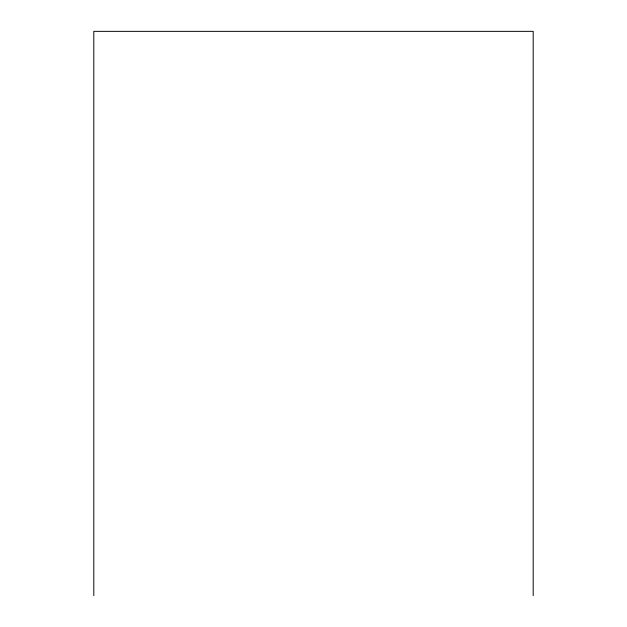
<?xml version="1.0" encoding="UTF-8"?>
<svg xmlns="http://www.w3.org/2000/svg" width="627" height="627" viewBox="0 0 627 627"><rect width="100%" height="100%" fill="white"/><g stroke="black" fill="none" stroke-linecap="round" stroke-linejoin="round"><path stroke-width="0.94" d="M533.193 595.65L533.193 31.35L93.807 31.35L93.807 595.65"/></g></svg>
